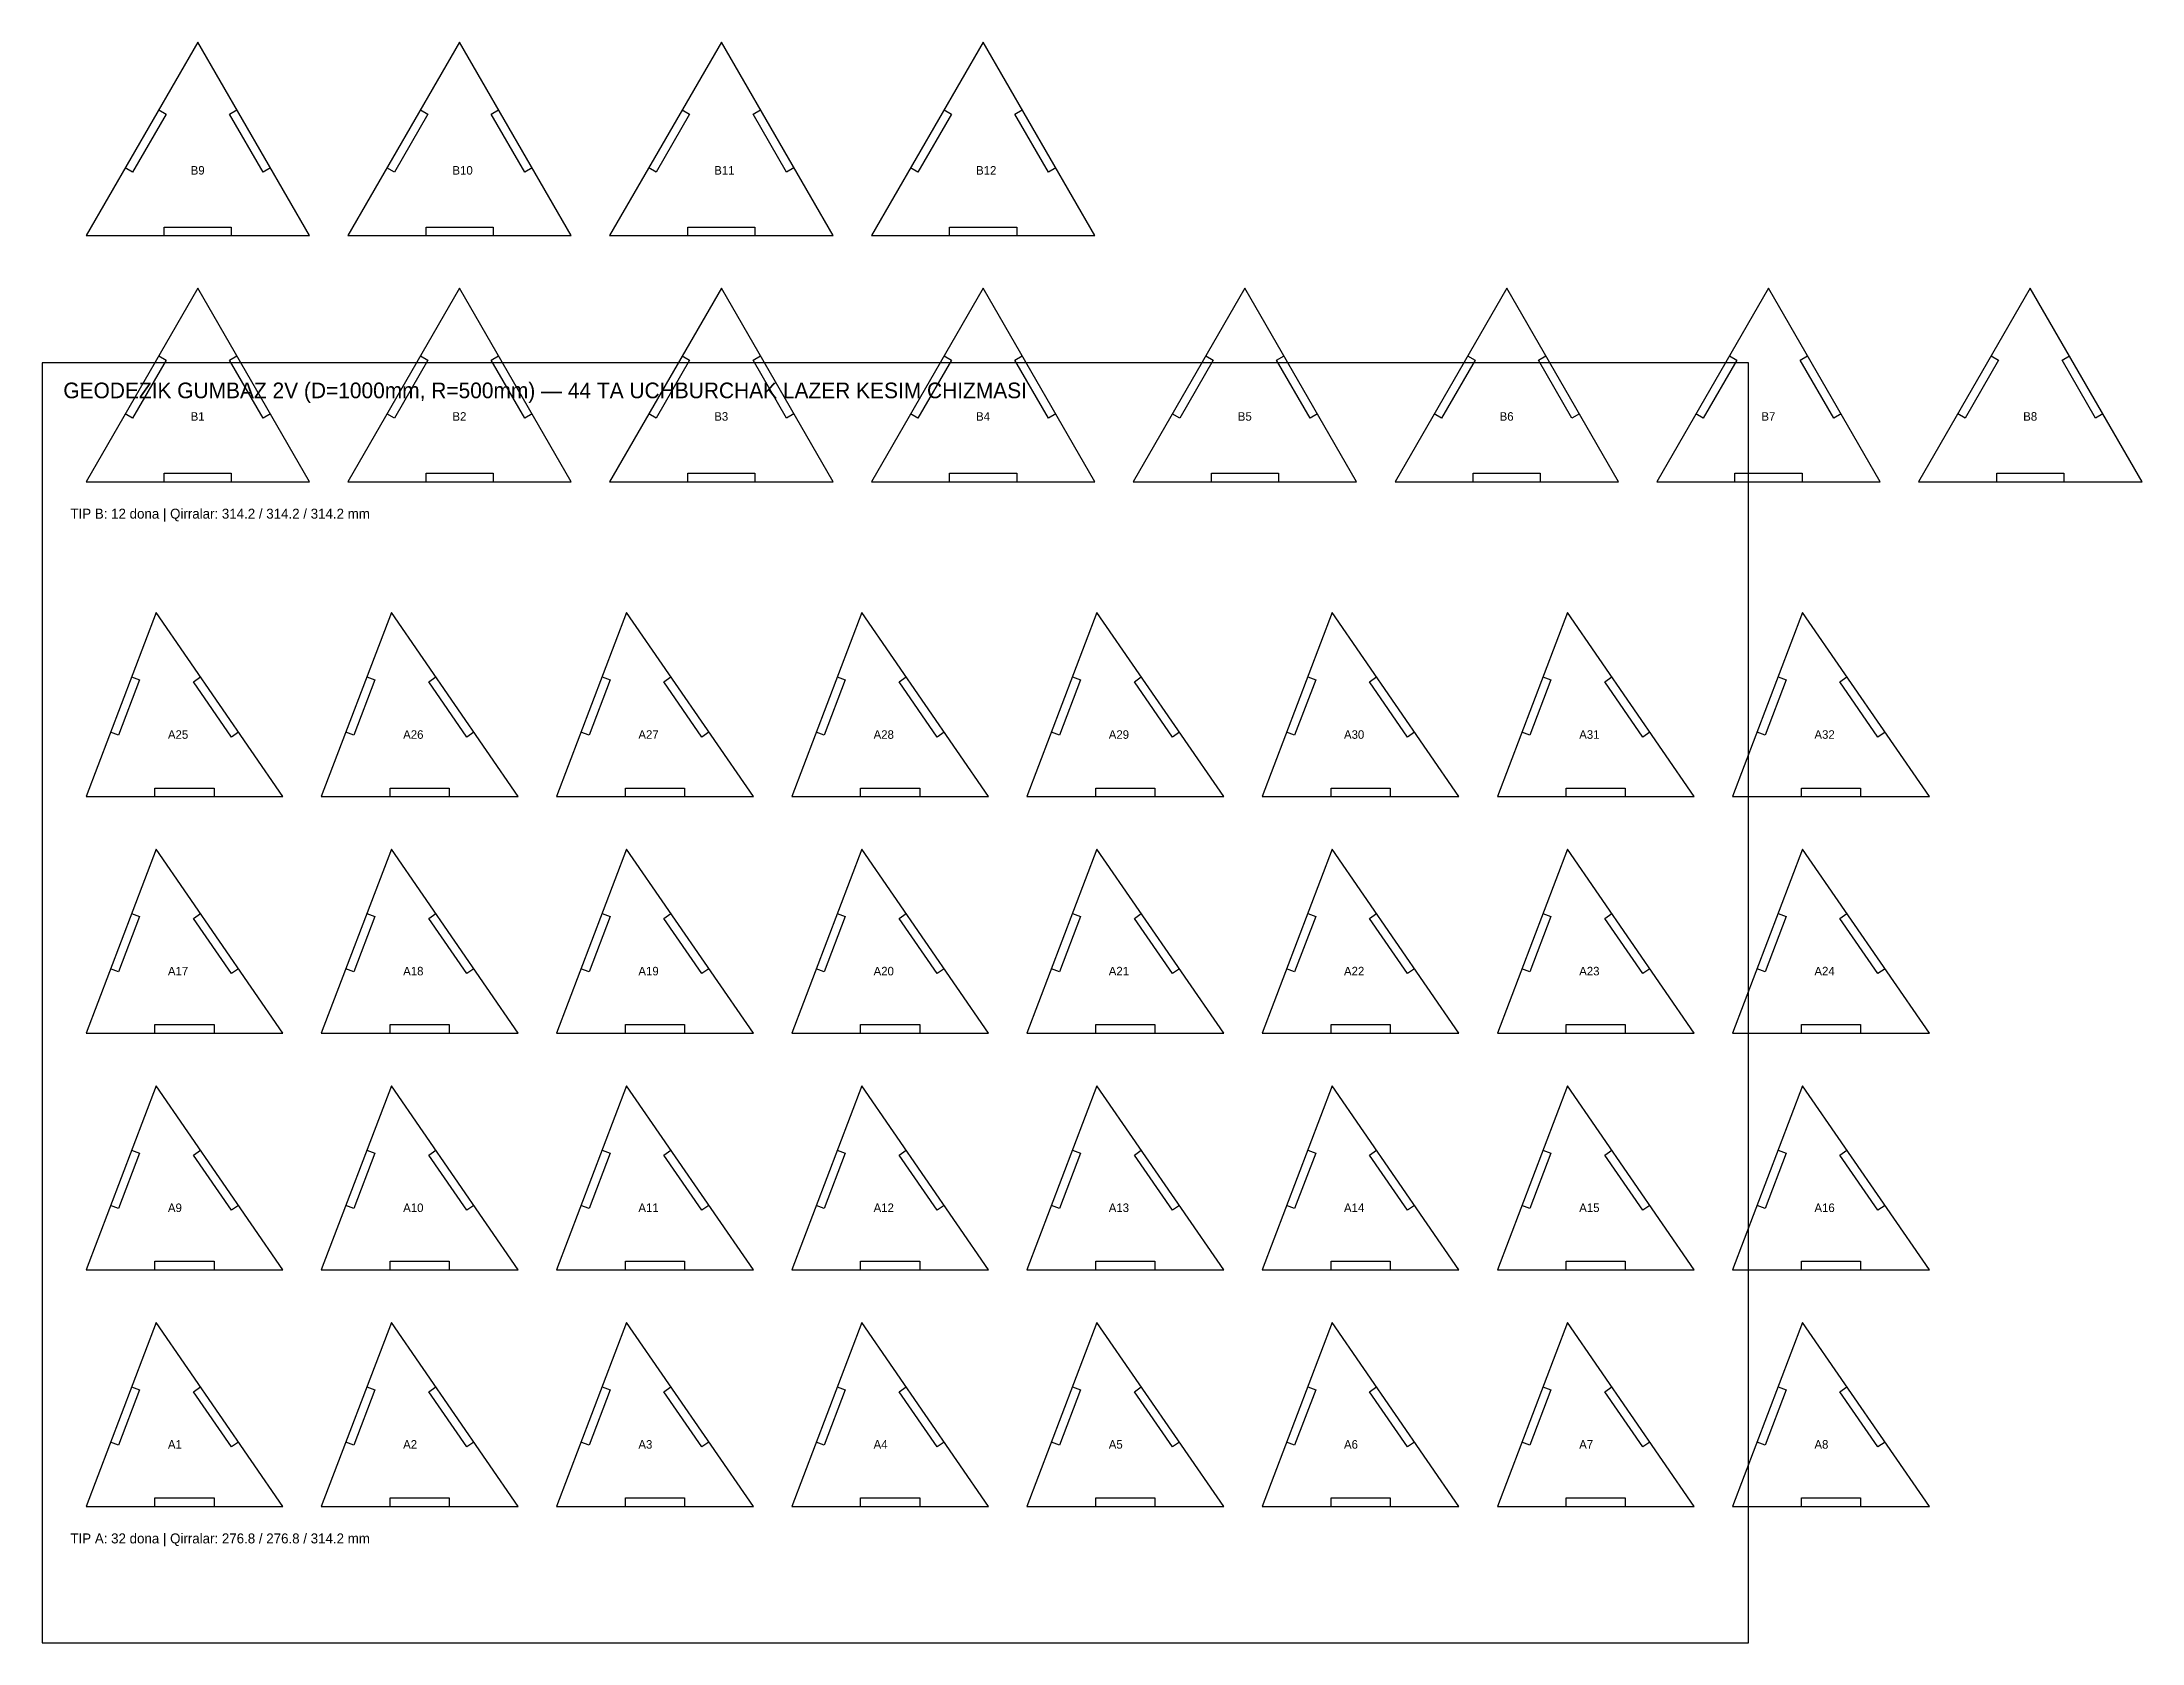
# Model space of a CAD drawing. Header units: metres. Extents: x 0 to 2953, y 0 to 2251.
import ezdxf

# ---------------------------------------------------------------- set-up
doc = ezdxf.new("R2010")
doc.units = ezdxf.units.M
for name, color, linetype in [('ANNOTATIONS', 7, 'Continuous'), ('CUT', 1, 'Continuous'), ('DIMENSIONS', 3, 'Continuous'), ('TABS', 2, 'Continuous')]:
    doc.layers.add(name, color=color, linetype=linetype)

msp = doc.modelspace()

# ---------------------------------------------------------------- linework, layer by layer
at = {"layer": 'ANNOTATIONS'}
msp.add_lwpolyline([(0, 0), (2400, 0), (2400, 1800), (0, 1800)], close=True, dxfattribs=at)
at = {"layer": 'CUT'}
for points in [[(62, 1978.7), (376.2, 1978.7), (219.1, 2250.8)], [(430.2, 1978.7), (744.3, 1978.7), (587.2, 2250.8)], [(798.3, 1978.7), (1112.5, 1978.7), (955.4, 2250.8)], [(1166.5, 1978.7), (1480.6, 1978.7), (1323.6, 2250.8)], [(62, 1632.7), (376.2, 1632.7), (219.1, 1904.7)], [(430.2, 1632.7), (744.3, 1632.7), (587.2, 1904.7)], [(798.3, 1632.7), (1112.5, 1632.7), (955.4, 1904.7)], [(1166.5, 1632.7), (1480.6, 1632.7), (1323.6, 1904.7)], [(1534.6, 1632.7), (1848.8, 1632.7), (1691.7, 1904.7)], [(1902.8, 1632.7), (2217, 1632.7), (2059.9, 1904.7)], [(2271, 1632.7), (2585.1, 1632.7), (2428, 1904.7)], [(2639.1, 1632.7), (2953.3, 1632.7), (2796.2, 1904.7)], [(62, 1190), (338.8, 1190), (160.5, 1448.7)], [(392.8, 1190), (669.6, 1190), (491.3, 1448.7)], [(723.6, 1190), (1000.4, 1190), (822.1, 1448.7)], [(1054.4, 1190), (1331.1, 1190), (1152.9, 1448.7)], [(1385.1, 1190), (1661.9, 1190), (1483.6, 1448.7)], [(1715.9, 1190), (1992.7, 1190), (1814.4, 1448.7)], [(2046.7, 1190), (2323.5, 1190), (2145.2, 1448.7)], [(2377.5, 1190), (2654.3, 1190), (2476, 1448.7)], [(62, 857.3), (338.8, 857.3), (160.5, 1116)], [(392.8, 857.3), (669.6, 857.3), (491.3, 1116)], [(723.6, 857.3), (1000.4, 857.3), (822.1, 1116)], [(1054.4, 857.3), (1331.1, 857.3), (1152.9, 1116)], [(1385.1, 857.3), (1661.9, 857.3), (1483.6, 1116)], [(1715.9, 857.3), (1992.7, 857.3), (1814.4, 1116)], [(2046.7, 857.3), (2323.5, 857.3), (2145.2, 1116)], [(2377.5, 857.3), (2654.3, 857.3), (2476, 1116)], [(62, 524.7), (338.8, 524.7), (160.5, 783.3)], [(392.8, 524.7), (669.6, 524.7), (491.3, 783.3)], [(723.6, 524.7), (1000.4, 524.7), (822.1, 783.3)], [(1054.4, 524.7), (1331.1, 524.7), (1152.9, 783.3)], [(1385.1, 524.7), (1661.9, 524.7), (1483.6, 783.3)], [(1715.9, 524.7), (1992.7, 524.7), (1814.4, 783.3)], [(2046.7, 524.7), (2323.5, 524.7), (2145.2, 783.3)], [(2377.5, 524.7), (2654.3, 524.7), (2476, 783.3)], [(62, 192), (338.8, 192), (160.5, 450.7)], [(392.8, 192), (669.6, 192), (491.3, 450.7)], [(723.6, 192), (1000.4, 192), (822.1, 450.7)], [(1054.4, 192), (1331.1, 192), (1152.9, 450.7)], [(1385.1, 192), (1661.9, 192), (1483.6, 450.7)], [(1715.9, 192), (1992.7, 192), (1814.4, 450.7)], [(2046.7, 192), (2323.5, 192), (2145.2, 450.7)], [(2377.5, 192), (2654.3, 192), (2476, 450.7)]]:
    msp.add_lwpolyline(points, close=True, dxfattribs=at)
at = {"layer": 'TABS'}
for points in [[(164.1, 2155.6), (174.5, 2149.6), (127.4, 2068), (117, 2074)], [(321.2, 2074), (310.8, 2068), (263.7, 2149.6), (274.1, 2155.6)], [(532.3, 2155.6), (542.7, 2149.6), (495.5, 2068), (485.1, 2074)], [(689.3, 2074), (678.9, 2068), (631.8, 2149.6), (642.2, 2155.6)], [(900.4, 2155.6), (910.8, 2149.6), (863.7, 2068), (853.3, 2074)], [(1057.5, 2074), (1047.1, 2068), (1000, 2149.6), (1010.4, 2155.6)], [(1268.6, 2155.6), (1279, 2149.6), (1231.8, 2068), (1221.5, 2074)], [(1425.7, 2074), (1415.3, 2068), (1368.1, 2149.6), (1378.5, 2155.6)], [(172, 1978.7), (172, 1990.7), (266.2, 1990.7), (266.2, 1978.7)], [(540.1, 1978.7), (540.1, 1990.7), (634.4, 1990.7), (634.4, 1978.7)], [(908.3, 1978.7), (908.3, 1990.7), (1002.5, 1990.7), (1002.5, 1978.7)], [(1276.4, 1978.7), (1276.4, 1990.7), (1370.7, 1990.7), (1370.7, 1978.7)], [(164.1, 1809.5), (174.5, 1803.5), (127.4, 1721.9), (117, 1727.9)], [(321.2, 1727.9), (310.8, 1721.9), (263.7, 1803.5), (274.1, 1809.5)], [(532.3, 1809.5), (542.7, 1803.5), (495.5, 1721.9), (485.1, 1727.9)], [(689.3, 1727.9), (678.9, 1721.9), (631.8, 1803.5), (642.2, 1809.5)], [(900.4, 1809.5), (910.8, 1803.5), (863.7, 1721.9), (853.3, 1727.9)], [(1057.5, 1727.9), (1047.1, 1721.9), (1000, 1803.5), (1010.4, 1809.5)], [(1268.6, 1809.5), (1279, 1803.5), (1231.8, 1721.9), (1221.5, 1727.9)], [(1425.7, 1727.9), (1415.3, 1721.9), (1368.1, 1803.5), (1378.5, 1809.5)], [(1636.7, 1809.5), (1647.1, 1803.5), (1600, 1721.9), (1589.6, 1727.9)], [(1793.8, 1727.9), (1783.4, 1721.9), (1736.3, 1803.5), (1746.7, 1809.5)], [(2004.9, 1809.5), (2015.3, 1803.5), (1968.2, 1721.9), (1957.8, 1727.9)], [(2162, 1727.9), (2151.6, 1721.9), (2104.5, 1803.5), (2114.9, 1809.5)], [(2373.1, 1809.5), (2383.4, 1803.5), (2336.3, 1721.9), (2325.9, 1727.9)], [(2530.1, 1727.9), (2519.7, 1721.9), (2472.6, 1803.5), (2483, 1809.5)], [(2741.2, 1809.5), (2751.6, 1803.5), (2704.5, 1721.9), (2694.1, 1727.9)], [(2898.3, 1727.9), (2887.9, 1721.9), (2840.8, 1803.5), (2851.2, 1809.5)], [(172, 1632.7), (172, 1644.7), (266.2, 1644.7), (266.2, 1632.7)], [(540.1, 1632.7), (540.1, 1644.7), (634.4, 1644.7), (634.4, 1632.7)], [(908.3, 1632.7), (908.3, 1644.7), (1002.5, 1644.7), (1002.5, 1632.7)], [(1276.4, 1632.7), (1276.4, 1644.7), (1370.7, 1644.7), (1370.7, 1632.7)], [(1644.6, 1632.7), (1644.6, 1644.7), (1738.8, 1644.7), (1738.8, 1632.7)], [(2012.8, 1632.7), (2012.8, 1644.7), (2107, 1644.7), (2107, 1632.7)], [(2380.9, 1632.7), (2380.9, 1644.7), (2475.2, 1644.7), (2475.2, 1632.7)], [(2749.1, 1632.7), (2749.1, 1644.7), (2843.3, 1644.7), (2843.3, 1632.7)], [(126, 1358.1), (137.2, 1353.9), (107.7, 1276.3), (96.5, 1280.5)], [(276.4, 1280.5), (266.5, 1273.7), (213, 1351.3), (222.9, 1358.1)], [(456.8, 1358.1), (468, 1353.9), (438.5, 1276.3), (427.3, 1280.5)], [(607.2, 1280.5), (597.3, 1273.7), (543.8, 1351.3), (553.7, 1358.1)], [(787.6, 1358.1), (798.8, 1353.9), (769.3, 1276.3), (758, 1280.5)], [(938, 1280.5), (928.1, 1273.7), (874.6, 1351.3), (884.5, 1358.1)], [(1118.4, 1358.1), (1129.6, 1353.9), (1100.1, 1276.3), (1088.8, 1280.5)], [(1268.7, 1280.5), (1258.9, 1273.7), (1205.4, 1351.3), (1215.3, 1358.1)], [(1449.2, 1358.1), (1460.4, 1353.9), (1430.8, 1276.3), (1419.6, 1280.5)], [(1599.5, 1280.5), (1589.7, 1273.7), (1536.2, 1351.3), (1546, 1358.1)], [(1780, 1358.1), (1791.2, 1353.9), (1761.6, 1276.3), (1750.4, 1280.5)], [(1930.3, 1280.5), (1920.4, 1273.7), (1867, 1351.3), (1876.8, 1358.1)], [(2110.7, 1358.1), (2122, 1353.9), (2092.4, 1276.3), (2081.2, 1280.5)], [(2261.1, 1280.5), (2251.2, 1273.7), (2197.7, 1351.3), (2207.6, 1358.1)], [(2441.5, 1358.1), (2452.7, 1353.9), (2423.2, 1276.3), (2412, 1280.5)], [(2591.9, 1280.5), (2582, 1273.7), (2528.5, 1351.3), (2538.4, 1358.1)], [(158.9, 1190), (158.9, 1202), (241.9, 1202), (241.9, 1190)], [(489.7, 1190), (489.7, 1202), (572.7, 1202), (572.7, 1190)], [(820.4, 1190), (820.4, 1202), (903.5, 1202), (903.5, 1190)], [(1151.2, 1190), (1151.2, 1202), (1234.3, 1202), (1234.3, 1190)], [(1482, 1190), (1482, 1202), (1565.1, 1202), (1565.1, 1190)], [(1812.8, 1190), (1812.8, 1202), (1895.8, 1202), (1895.8, 1190)], [(2143.6, 1190), (2143.6, 1202), (2226.6, 1202), (2226.6, 1190)], [(2474.4, 1190), (2474.4, 1202), (2557.4, 1202), (2557.4, 1190)], [(126, 1025.5), (137.2, 1021.2), (107.7, 943.6), (96.5, 947.9)], [(276.4, 947.9), (266.5, 941.1), (213, 1018.7), (222.9, 1025.5)], [(456.8, 1025.5), (468, 1021.2), (438.5, 943.6), (427.3, 947.9)], [(607.2, 947.9), (597.3, 941.1), (543.8, 1018.7), (553.7, 1025.5)], [(787.6, 1025.5), (798.8, 1021.2), (769.3, 943.6), (758, 947.9)], [(938, 947.9), (928.1, 941.1), (874.6, 1018.7), (884.5, 1025.5)], [(1118.4, 1025.5), (1129.6, 1021.2), (1100.1, 943.6), (1088.8, 947.9)], [(1268.7, 947.9), (1258.9, 941.1), (1205.4, 1018.7), (1215.3, 1025.5)], [(1449.2, 1025.5), (1460.4, 1021.2), (1430.8, 943.6), (1419.6, 947.9)], [(1599.5, 947.9), (1589.7, 941.1), (1536.2, 1018.7), (1546, 1025.5)], [(1780, 1025.5), (1791.2, 1021.2), (1761.6, 943.6), (1750.4, 947.9)], [(1930.3, 947.9), (1920.4, 941.1), (1867, 1018.7), (1876.8, 1025.5)], [(2110.7, 1025.5), (2122, 1021.2), (2092.4, 943.6), (2081.2, 947.9)], [(2261.1, 947.9), (2251.2, 941.1), (2197.7, 1018.7), (2207.6, 1025.5)], [(2441.5, 1025.5), (2452.7, 1021.2), (2423.2, 943.6), (2412, 947.9)], [(2591.9, 947.9), (2582, 941.1), (2528.5, 1018.7), (2538.4, 1025.5)], [(158.9, 857.3), (158.9, 869.3), (241.9, 869.3), (241.9, 857.3)], [(489.7, 857.3), (489.7, 869.3), (572.7, 869.3), (572.7, 857.3)], [(820.4, 857.3), (820.4, 869.3), (903.5, 869.3), (903.5, 857.3)], [(1151.2, 857.3), (1151.2, 869.3), (1234.3, 869.3), (1234.3, 857.3)], [(1482, 857.3), (1482, 869.3), (1565.1, 869.3), (1565.1, 857.3)], [(1812.8, 857.3), (1812.8, 869.3), (1895.8, 869.3), (1895.8, 857.3)], [(2143.6, 857.3), (2143.6, 869.3), (2226.6, 869.3), (2226.6, 857.3)], [(2474.4, 857.3), (2474.4, 869.3), (2557.4, 869.3), (2557.4, 857.3)], [(126, 692.8), (137.2, 688.5), (107.7, 610.9), (96.5, 615.2)], [(276.4, 615.2), (266.5, 608.4), (213, 686), (222.9, 692.8)], [(456.8, 692.8), (468, 688.5), (438.5, 610.9), (427.3, 615.2)], [(607.2, 615.2), (597.3, 608.4), (543.8, 686), (553.7, 692.8)], [(787.6, 692.8), (798.8, 688.5), (769.3, 610.9), (758, 615.2)], [(938, 615.2), (928.1, 608.4), (874.6, 686), (884.5, 692.8)], [(1118.4, 692.8), (1129.6, 688.5), (1100.1, 610.9), (1088.8, 615.2)], [(1268.7, 615.2), (1258.9, 608.4), (1205.4, 686), (1215.3, 692.8)], [(1449.2, 692.8), (1460.4, 688.5), (1430.8, 610.9), (1419.6, 615.2)], [(1599.5, 615.2), (1589.7, 608.4), (1536.2, 686), (1546, 692.8)], [(1780, 692.8), (1791.2, 688.5), (1761.6, 610.9), (1750.4, 615.2)], [(1930.3, 615.2), (1920.4, 608.4), (1867, 686), (1876.8, 692.8)], [(2110.7, 692.8), (2122, 688.5), (2092.4, 610.9), (2081.2, 615.2)], [(2261.1, 615.2), (2251.2, 608.4), (2197.7, 686), (2207.6, 692.8)], [(2441.5, 692.8), (2452.7, 688.5), (2423.2, 610.9), (2412, 615.2)], [(2591.9, 615.2), (2582, 608.4), (2528.5, 686), (2538.4, 692.8)], [(158.9, 524.7), (158.9, 536.7), (241.9, 536.7), (241.9, 524.7)], [(489.7, 524.7), (489.7, 536.7), (572.7, 536.7), (572.7, 524.7)], [(820.4, 524.7), (820.4, 536.7), (903.5, 536.7), (903.5, 524.7)], [(1151.2, 524.7), (1151.2, 536.7), (1234.3, 536.7), (1234.3, 524.7)], [(1482, 524.7), (1482, 536.7), (1565.1, 536.7), (1565.1, 524.7)], [(1812.8, 524.7), (1812.8, 536.7), (1895.8, 536.7), (1895.8, 524.7)], [(2143.6, 524.7), (2143.6, 536.7), (2226.6, 536.7), (2226.6, 524.7)], [(2474.4, 524.7), (2474.4, 536.7), (2557.4, 536.7), (2557.4, 524.7)], [(126, 360.1), (137.2, 355.9), (107.7, 278.3), (96.5, 282.5)], [(276.4, 282.5), (266.5, 275.7), (213, 353.3), (222.9, 360.1)], [(456.8, 360.1), (468, 355.9), (438.5, 278.3), (427.3, 282.5)], [(607.2, 282.5), (597.3, 275.7), (543.8, 353.3), (553.7, 360.1)], [(787.6, 360.1), (798.8, 355.9), (769.3, 278.3), (758, 282.5)], [(938, 282.5), (928.1, 275.7), (874.6, 353.3), (884.5, 360.1)], [(1118.4, 360.1), (1129.6, 355.9), (1100.1, 278.3), (1088.8, 282.5)], [(1268.7, 282.5), (1258.9, 275.7), (1205.4, 353.3), (1215.3, 360.1)], [(1449.2, 360.1), (1460.4, 355.9), (1430.8, 278.3), (1419.6, 282.5)], [(1599.5, 282.5), (1589.7, 275.7), (1536.2, 353.3), (1546, 360.1)], [(1780, 360.1), (1791.2, 355.9), (1761.6, 278.3), (1750.4, 282.5)], [(1930.3, 282.5), (1920.4, 275.7), (1867, 353.3), (1876.8, 360.1)], [(2110.7, 360.1), (2122, 355.9), (2092.4, 278.3), (2081.2, 282.5)], [(2261.1, 282.5), (2251.2, 275.7), (2197.7, 353.3), (2207.6, 360.1)], [(2441.5, 360.1), (2452.7, 355.9), (2423.2, 278.3), (2412, 282.5)], [(2591.9, 282.5), (2582, 275.7), (2528.5, 353.3), (2538.4, 360.1)], [(158.9, 192), (158.9, 204), (241.9, 204), (241.9, 192)], [(489.7, 192), (489.7, 204), (572.7, 204), (572.7, 192)], [(820.4, 192), (820.4, 204), (903.5, 204), (903.5, 192)], [(1151.2, 192), (1151.2, 204), (1234.3, 204), (1234.3, 192)], [(1482, 192), (1482, 204), (1565.1, 204), (1565.1, 192)], [(1812.8, 192), (1812.8, 204), (1895.8, 204), (1895.8, 192)], [(2143.6, 192), (2143.6, 204), (2226.6, 204), (2226.6, 192)], [(2474.4, 192), (2474.4, 204), (2557.4, 204), (2557.4, 192)]]:
    msp.add_lwpolyline(points, dxfattribs=at)

# ---------------------------------------------------------------- texts
at = {"layer": 'ANNOTATIONS'}
for s, height, p in [('B9', 12, (209.1, 2064.4)), ('B10', 12, (577.2, 2064.4)), ('B11', 12, (945.4, 2064.4)), ('B12', 12, (1313.6, 2064.4)), ('GEODEZIK GUMBAZ 2V (D=1000mm, R=500mm) — 44 TA UCHBURCHAK LAZER KESIM CHIZMASI', 22, (30, 1750)), ('B1', 12, (209.1, 1718.4)), ('B2', 12, (577.2, 1718.4)), ('B3', 12, (945.4, 1718.4)), ('B4', 12, (1313.6, 1718.4)), ('B5', 12, (1681.7, 1718.4)), ('B6', 12, (2049.9, 1718.4)), ('B7', 12, (2418, 1718.4)), ('B8', 12, (2786.2, 1718.4)), ('A25', 12, (177.1, 1271.2)), ('A26', 12, (507.9, 1271.2)), ('A27', 12, (838.7, 1271.2)), ('A28', 12, (1169.5, 1271.2)), ('A29', 12, (1500.2, 1271.2)), ('A30', 12, (1831, 1271.2)), ('A31', 12, (2161.8, 1271.2)), ('A32', 12, (2492.6, 1271.2)), ('A17', 12, (177.1, 938.6)), ('A18', 12, (507.9, 938.6)), ('A19', 12, (838.7, 938.6)), ('A20', 12, (1169.5, 938.6)), ('A21', 12, (1500.2, 938.6)), ('A22', 12, (1831, 938.6)), ('A23', 12, (2161.8, 938.6)), ('A24', 12, (2492.6, 938.6)), ('A9', 12, (177.1, 605.9)), ('A10', 12, (507.9, 605.9)), ('A11', 12, (838.7, 605.9)), ('A12', 12, (1169.5, 605.9)), ('A13', 12, (1500.2, 605.9)), ('A14', 12, (1831, 605.9)), ('A15', 12, (2161.8, 605.9)), ('A16', 12, (2492.6, 605.9)), ('A1', 12, (177.1, 273.2)), ('A2', 12, (507.9, 273.2)), ('A3', 12, (838.7, 273.2)), ('A4', 12, (1169.5, 273.2)), ('A5', 12, (1500.2, 273.2)), ('A6', 12, (1831, 273.2)), ('A7', 12, (2161.8, 273.2)), ('A8', 12, (2492.6, 273.2))]:
    msp.add_text(s, height=height, dxfattribs=at).set_placement(p)
at = {"layer": 'DIMENSIONS'}
for s, p in [('TIP B: 12 dona | Qirralar: 314.2 / 314.2 / 314.2 mm', (40, 1580.7)), ('TIP A: 32 dona | Qirralar: 276.8 / 276.8 / 314.2 mm', (40, 140))]:
    msp.add_text(s, height=14, dxfattribs=at).set_placement(p)

doc.saveas('drawing.dxf')
